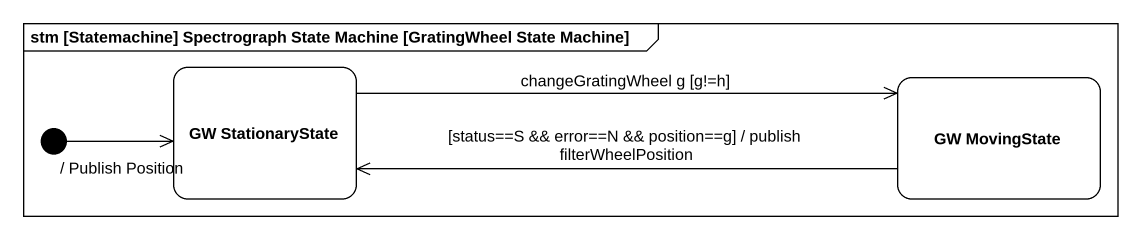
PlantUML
@startuml
mainframe stm [Statemachine] Spectrograph State Machine [GratingWheel State Machine]
hide empty description
state "GW StationaryState" as GW_StationaryState
state "GW MovingState" as GW_MovingState
[*] -right-> GW_StationaryState : / Publish Position
GW_StationaryState -right-> GW_MovingState : changeGratingWheel g [g!=h]
GW_MovingState -left-> GW_StationaryState : [status==S && error==N && position==g] / publish filterWheelPosition
@enduml
